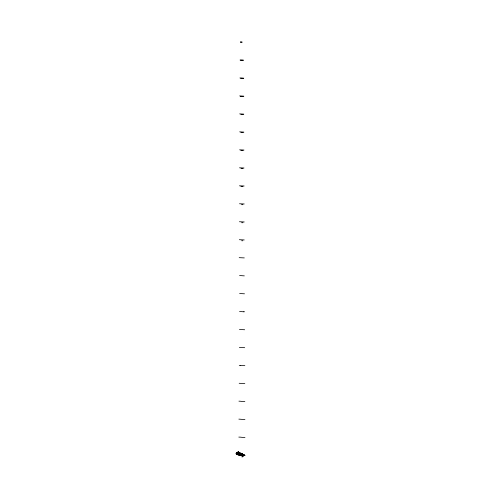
<?xml version="1.0" encoding="UTF-8"?>
<svg xmlns="http://www.w3.org/2000/svg" width="481" height="481" viewBox="0 0 481 481"><rect width="100%" height="100%" fill="white"/><g stroke="black" fill="none" stroke-linecap="round" stroke-linejoin="round"><path stroke-width="0.72" d="M239.382 454.467L239.532 453.932L239.4 454.413M237.674 454.671C239.081 454.545 237.349 453.324 236.862 453.739C235.51 453.601 239.201 454.449 237.404 454.653M242.899 454.22L243.41 455.495L244.745 455.315L238.708 455.044M243.182 456.571L242.923 456.607A1.359 0.782 0 0 1 242.725 456.643L242.045 456.938M237.217 453.288C238.414 455.267 242.592 455.182 244.222 455.146A24.236 13.991 0 0 1 243.284 455.158C242.779 454.335 243.031 454.659 241.967 453.721M242.159 456.728L241.961 456.818M237.097 452.549L237.235 452.405M238.564 451.665L238.263 452.236L238.023 452.032M236.369 453.541C236.327 452.988 237.013 453.751 236.766 452.759M243.139 454.383L243.115 454.996L244.21 455.014M239.49 454.178L241.083 454.605L240.656 454.852L242.725 455.038L241.727 453.595L243.127 455.08A0.782 0.451 0 0 0 243.362 455.104L244.276 455.056M238.51 452.044L238.245 452.447L237.8 452.242M238.426 451.797L238.131 451.93M238.877 452.26L239.237 452.489M237.548 452.302C237.217 453.397 237.957 453.312 238.72 452.176M239.273 454.641L240.253 455.212L244.877 455.405M239.183 454.719L241.059 455.062M237.674 452.254L238.317 452.615L238.576 452.104M236.43 453.066L235.991 453.288M238.161 454.04C239.051 455.579 240.163 454.485 237.488 454.707M240.873 454.437C240.891 454.1 243.085 455.411 241.546 453.433M243.182 454.497L243.29 455.014L244.186 454.948M239.358 452.549L239.73 453.126L239.466 452.627M242.737 454.124L242.093 453.956L242.977 455.17L240.524 454.852L241.234 454.335L241.191 454.743L240.356 454.96L244.342 455.351M239.472 454.214L237.572 454.725M236.935 454.461L237.446 454.196L236.466 454.076M240.999 168.572L243.085 168.566M238.823 452.248C237.055 453.379 240.247 453.667 237.608 453.385C238.095 452.94 237.981 452.194 236.82 452.747M236.225 454.004L237.638 454.184L237.265 454.587M242.19 456.722L243.115 456.595M241.6 222.721L242.977 222.715M239.496 203.758L244.234 203.968M237.734 453.908C242.22 454.695 236.291 453.264 237.891 452.11M239.412 221.729L244.246 221.963M237.187 453.204C237.049 453.228 240.013 455.044 238.901 453.583M239.322 239.694L244.234 239.941M238.648 454.966L239.069 454.84L238.564 454.972M239.442 185.804L244.132 185.979M238.798 437.091L241.023 437.199A1.503 0.866 0 0 1 241.498 437.307L244.985 437.578M239.52 167.803L244.011 167.989M239.177 257.666L244.306 257.906M238.859 419.119L244.949 419.606M240.825 114.424L243.368 114.43M240.897 186.634L242.989 186.622M241.654 240.759L242.791 240.771M244.005 454.864L243.38 454.87L243.308 454.485M240.789 150.547L243.17 150.511M245.009 455.555L242.418 455.375L242.929 455.212A1.221 0.703 0 0 0 243.121 455.26L241.33 455.05M239.616 149.813L243.981 150.036M240.049 60.017L243.488 60.203L240.386 60.179M241.534 204.672L242.911 204.665M240.284 365.44L244.865 365.668M239.261 365.326L240.127 365.404M239.989 452.904C239.562 453.703 238.342 453.391 238.774 452.711C239.412 452.2 239.941 454.503 239.43 452.549M239.346 347.378L244.721 347.697M239.923 77.952L243.741 78.187M239.177 383.273L241.781 383.477A0.758 0.439 0 0 1 242.021 383.489L244.835 383.646M244.504 293.807L239.61 293.506M240.253 96.386L243.374 96.386M237.337 454.617C238.78 454.707 235.864 452.699 238.119 454.01M236.225 453.469L236.766 453.282L236.339 452.849M244.576 311.76L243.458 311.778M238.931 401.148L241.095 401.31M240.825 132.461L243.254 132.449M237.452 454.677C241.209 454.719 241.594 454.996 239.153 453.703M239.676 95.899L243.843 96.158M239.67 113.871L243.801 114.123M236.093 453.733C236.778 453.836 237.115 452.35 237.38 453.228C237.993 453.637 239.105 454.148 238.949 453.391C240.266 453.649 241.065 455.206 241.6 453.469M239.67 131.836L243.879 132.101M244.865 401.629L241.552 401.407M240.578 78.271L243.446 78.319M243.158 455.465L242.532 455.393M243.368 311.778L239.532 311.466M239.436 329.425L244.679 329.756M243.085 455.483L242.598 455.375M242.322 455.128L241.823 455.05M239.55 275.529L244.33 275.872M237.47 453.836C238.155 453.661 238.654 454.076 239.364 453.926C237.855 453.324 238.588 453.114 239.123 452.843C239.297 453.535 241.149 453.793 240.464 454.407M241.017 453.18L240.614 453.403L240.272 453M241.372 453.355C241.967 454.256 239.785 454.028 240.157 452.88M240.338 42.069L242.177 42.13L240.374 42.057M242.418 455.375L241.63 455.158L242.087 455.429A2.122 1.227 0 0 1 242.43 455.399L242.484 455.405"/></g></svg>
